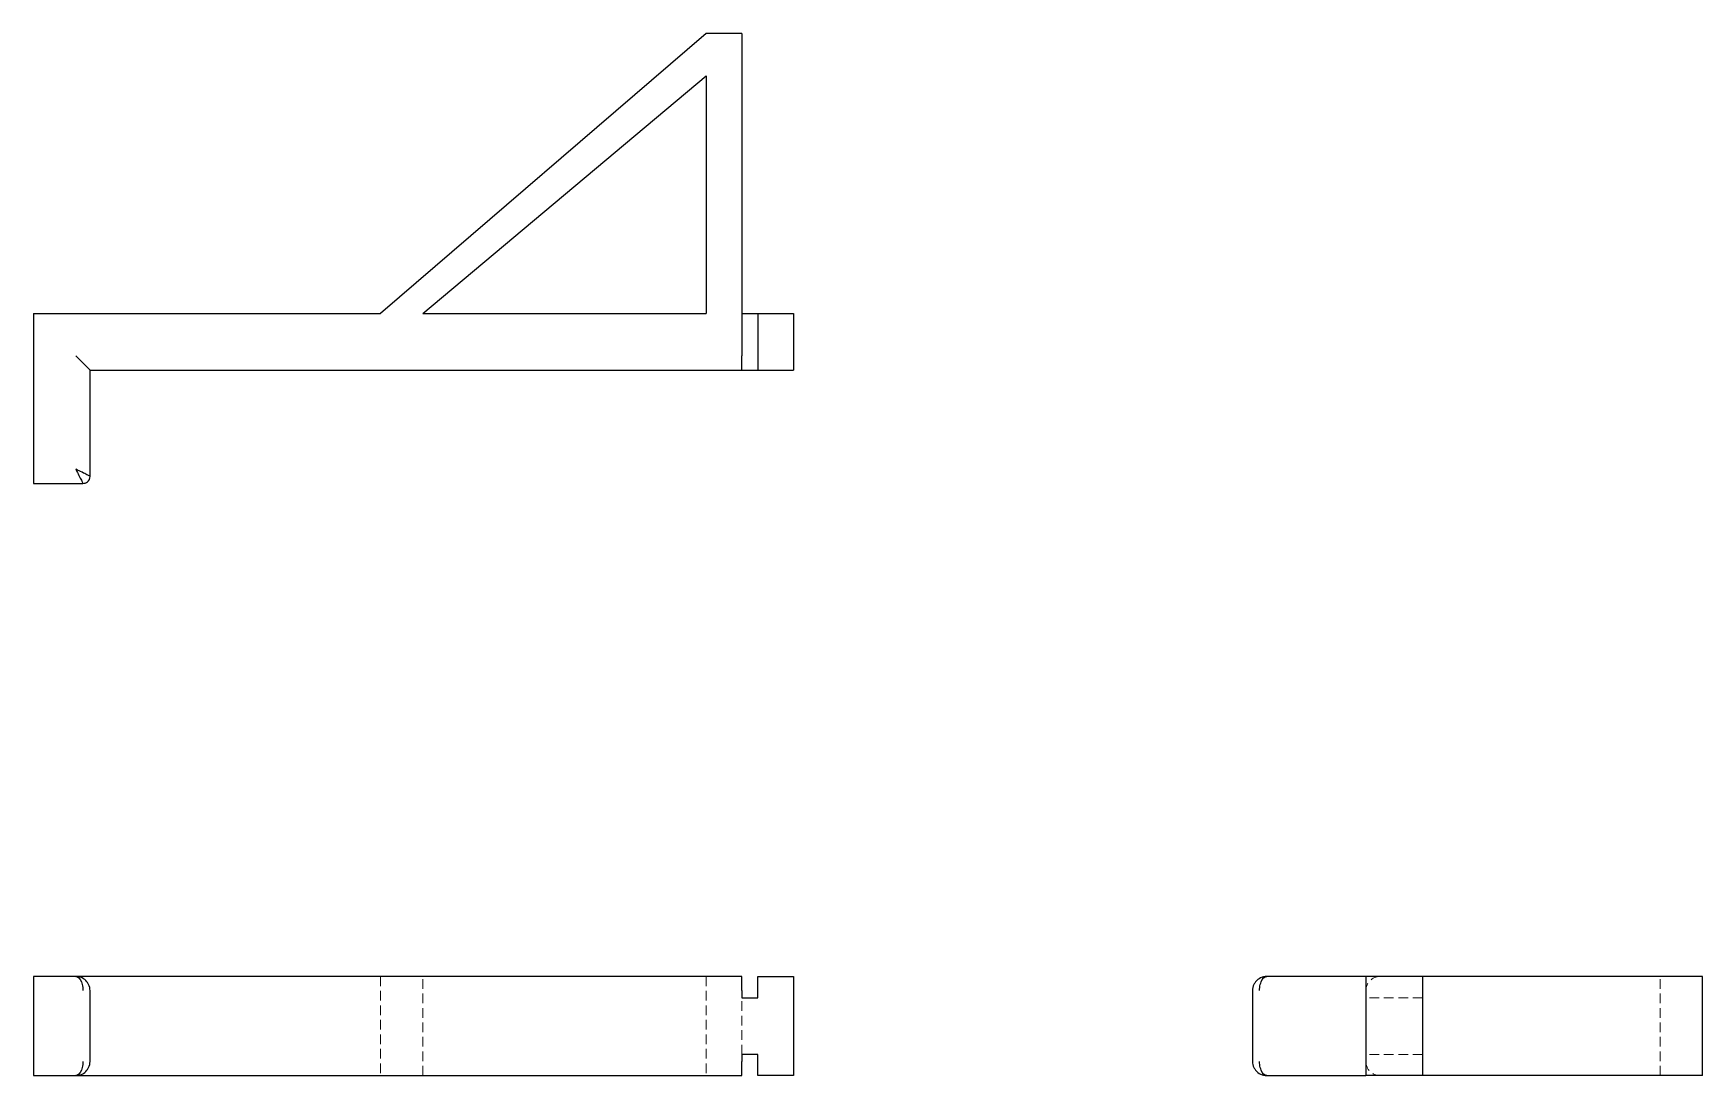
# Model space of a CAD drawing. Header units: millimetres. Extents: x 33 to 253, y 50 to 188.
import ezdxf

# ---------------------------------------------------------------- set-up
doc = ezdxf.new("R2010")
doc.units = ezdxf.units.MM
doc.linetypes.add('HIDDEN', pattern=[1.905, 1.27, -0.635])

msp = doc.modelspace()

# ---------------------------------------------------------------- linework, layer by layer
at = {"color": 7, "linetype": 'Continuous', "lineweight": 25}
for p, q in [((121.54, 187.64), (78.67, 150.78)), ((126.2, 187.64), (121.54, 187.64)), ((126.2, 187.64), (126.2, 145.19)), ((84.26, 150.78), (121.54, 182.04)), ((121.54, 182.04), (121.54, 150.78)), ((33, 150.78), (33, 130.28)), ((33, 150.78), (78.67, 150.78)), ((84.26, 150.78), (121.54, 150.78)), ((126.2, 150.78), (128.34, 150.78)), ((128.34, 150.78), (128.34, 143.32)), ((128.34, 150.78), (133, 150.78)), ((133, 150.78), (133, 143.32)), ((40.46, 143.32), (38.59, 145.19)), ((126.2, 143.32), (126.2, 145.19)), ((40.46, 129.34), (40.46, 143.32)), ((40.46, 143.32), (126.2, 143.32)), ((126.2, 143.32), (128.34, 143.32)), ((128.34, 143.32), (133, 143.32)), ((33, 130.28), (33, 128.41)), ((33, 128.41), (39.52, 128.41)), ((33, 63.52), (33, 61.66)), ((38.59, 63.52), (33, 63.52)), ((33, 61.66), (33, 52.34)), ((126.2, 63.52), (38.59, 63.52)), ((40.46, 52.34), (40.46, 61.66)), ((126.2, 61.66), (126.2, 63.52)), ((126.2, 61.66), (126.2, 60.73)), ((128.34, 60.73), (128.34, 63.52)), ((128.34, 63.52), (133, 63.52)), ((133, 63.52), (133, 50.48)), ((193.41, 61.66), (193.41, 52.34)), ((208.32, 63.52), (195.28, 63.52)), ((215.78, 63.52), (208.32, 63.52)), ((208.32, 63.52), (208.32, 50.48)), ((215.78, 63.52), (215.78, 50.48)), ((252.64, 63.52), (215.78, 63.52)), ((252.64, 50.48), (252.64, 63.52)), ((126.2, 60.73), (128.34, 60.73)), ((126.2, 53.27), (126.2, 52.34)), ((128.34, 53.27), (126.2, 53.27)), ((128.34, 50.48), (128.34, 53.27)), ((33, 52.34), (33, 50.48)), ((126.2, 50.48), (126.2, 52.34)), ((33, 50.48), (38.59, 50.48)), ((38.59, 50.48), (126.2, 50.48)), ((133, 50.48), (128.34, 50.48)), ((195.28, 50.48), (208.32, 50.48)), ((215.78, 50.48), (208.32, 50.48)), ((252.64, 50.48), (215.78, 50.48))]:
    msp.add_line(p, q, dxfattribs=at)
at = {"color": 7, "linetype": 'HIDDEN', "lineweight": 18}
for p, q in [((78.67, 63.52), (78.67, 50.48)), ((84.26, 50.48), (84.26, 63.52)), ((121.54, 63.52), (121.54, 50.48)), ((247.04, 50.48), (247.04, 63.52)), ((126.2, 53.27), (126.2, 60.73)), ((215.78, 60.73), (208.32, 60.73)), ((215.78, 53.27), (208.32, 53.27))]:
    msp.add_line(p, q, dxfattribs=at)
for centre, start, end in [((210.19, 61.66), 90, 180), ((210.19, 52.34), 180, 270)]:
    msp.add_arc(centre, 1.86, start, end, dxfattribs=at)
at = {"color": 7, "linetype": 'Continuous', "lineweight": 25}
for points, knots in [([(40.46, 129.34), (40.46, 129.34), (40.36, 129.39), (39.84, 129.65), (39.15, 130), (38.59, 130.28)], [0, 0, 0, 0, 0.448799, 0.673198, 1.570796, 1.570796, 1.570796, 1.570796]), ([(38.59, 130.28), (38.87, 129.72), (39.22, 129.03), (39.48, 128.51), (39.52, 128.41), (39.52, 128.41)], [0, 0, 0, 0, 0.897598, 1.121997, 1.570796, 1.570796, 1.570796, 1.570796]), ([(39.52, 128.41), (39.73, 128.41), (40.22, 128.58), (40.46, 129.06), (40.46, 129.34)], [0, 0, 0, 0, 0.428571, 1, 1, 1, 1]), ([(38.59, 63.52), (38.87, 63.52), (39.22, 63.19), (39.48, 62.35), (39.52, 61.94), (39.52, 61.66)], [0, 0, 0, 0, 0.897598, 1.121997, 1.570796, 1.570796, 1.570796, 1.570796]), ([(40.46, 61.66), (40.46, 61.94), (40.36, 62.35), (39.84, 63.19), (39.15, 63.52), (38.59, 63.52)], [0, 0, 0, 0, 0.448799, 0.673198, 1.570796, 1.570796, 1.570796, 1.570796]), ([(195.28, 63.52), (194.72, 63.52), (194.03, 63.19), (193.51, 62.35), (193.41, 61.94), (193.41, 61.66)], [0, 0, 0, 0, 0.897598, 1.121997, 1.570796, 1.570796, 1.570796, 1.570796]), ([(194.34, 61.66), (194.34, 61.94), (194.39, 62.35), (194.65, 63.19), (195, 63.52), (195.28, 63.52)], [0, 0, 0, 0, 0.448799, 0.673198, 1.570796, 1.570796, 1.570796, 1.570796]), ([(39.52, 52.34), (39.52, 52.06), (39.48, 51.65), (39.22, 50.81), (38.87, 50.48), (38.59, 50.48)], [0, 0, 0, 0, 0.448799, 0.673198, 1.570796, 1.570796, 1.570796, 1.570796]), ([(38.59, 50.48), (39.15, 50.48), (39.84, 50.81), (40.36, 51.65), (40.46, 52.06), (40.46, 52.34)], [0, 0, 0, 0, 0.897598, 1.121997, 1.570796, 1.570796, 1.570796, 1.570796]), ([(193.41, 52.34), (193.41, 52.06), (193.51, 51.65), (194.03, 50.81), (194.72, 50.48), (195.28, 50.48)], [0, 0, 0, 0, 0.448799, 0.673198, 1.570796, 1.570796, 1.570796, 1.570796]), ([(195.28, 50.48), (195, 50.48), (194.65, 50.81), (194.39, 51.65), (194.34, 52.06), (194.34, 52.34)], [0, 0, 0, 0, 0.897598, 1.121997, 1.570796, 1.570796, 1.570796, 1.570796])]:
    msp.add_open_spline(points, degree=3, knots=knots, dxfattribs=at)

doc.saveas('drawing.dxf')
